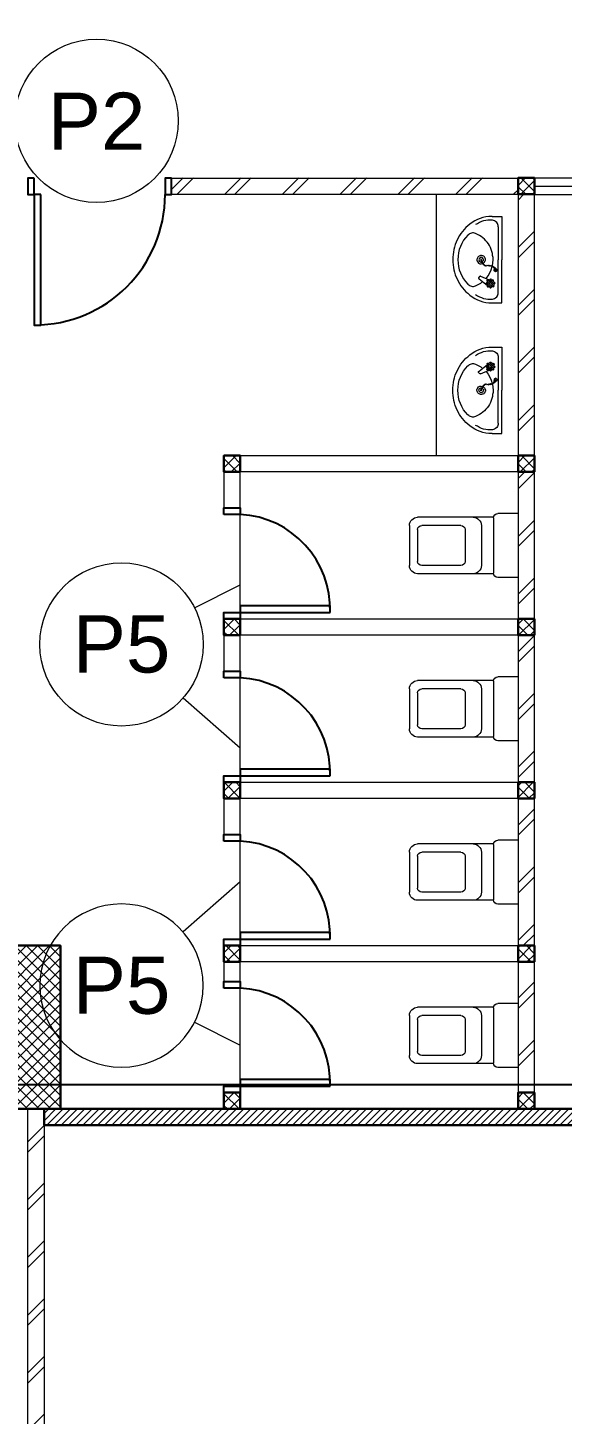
# Model space of a CAD drawing. Header units: millimetres. Extents: x -108 to 357, y -17 to 192.
# Drawn here: x 164.62 to 167.89, y 41.38 to 49.87 of the extents above; entities that cross this region are included whole.
import ezdxf
from ezdxf.enums import TextEntityAlignment as Align

# ---------------------------------------------------------------- set-up
doc = ezdxf.new("R2010")
doc.units = ezdxf.units.MM
for name, color, linetype, lineweight in [('ars', 11, 'Continuous', 0), ('KOL', 1, 'Continuous', 30), ('KOLOM', 4, 'Continuous', 9), ('lan', 7, 'Continuous', 15), ('NOT', 7, 'Continuous', 20), ('SANITAIR', 15, 'Continuous', 9), ('tem', 5, 'Continuous', 20)]:
    doc.layers.add(name, color=color, linetype=linetype, lineweight=lineweight)
doc.layers.add('as', color=1, linetype='Continuous', plot=False)
doc.layers.add('Kusen', color=30, linetype='Continuous')
doc.styles.add('S', font='simplex', dxfattribs={"width": 0.75})
doc.styles.get("Standard").update_dxf_attribs({"font": 'arial.ttf'})
pattern_1 = [(45, (0.09994, 0.1431), (-0.1767767, 0.1767767), []), (45, (0.16244, 0.1431), (-0.1767767, 0.1767767), [])]

# ---------------------------------------------------------------- blocks, each defined once
blk = doc.blocks.new('NAV')
blk.add_circle((0, -0.4), 0.4)
at = {"style": 'S', "width": 0.75, "flags": 4}
blk.add_attdef('AV', text='', height=0.3, dxfattribs=at).set_placement((0, -0.4), align=Align.MIDDLE)
blk = doc.blocks.new('k2')
at = {"layer": 'ars'}
h = blk.add_hatch(dxfattribs=at)
h.set_pattern_fill('_USER', color=256, scale=0.05, angle=45, double=1, pattern_type=0)
h.set_pattern_definition([(45, (0, -5), (-0.03535534, 0.03535534), []), (135, (0, -5), (-0.03535534, -0.03535534), [])])
h.paths.add_polyline_path([(-0.25, -0.5), (0.25, -0.5), (0.25, 0.5), (-0.25, 0.5)])
at = {"layer": 'KOL'}
blk.add_lwpolyline([(-0.25, -0.5), (0.25, -0.5), (0.25, 0.5), (-0.25, 0.5)], close=True, dxfattribs=at)
blk = doc.blocks.new('K 10.10')
at = {"layer": 'ars'}
h = blk.add_hatch(dxfattribs=at)
h.set_pattern_fill('_USER', color=256, scale=0.05, angle=45, double=1, pattern_type=0)
h.set_pattern_definition([(45, (0, 0), (-0.035355339, 0.035355339), []), (135, (0, 0), (-0.035355339, -0.035355339), [])])
h.paths.add_polyline_path([(1560.5383, 1380.4069), (1560.6383, 1380.4069), (1560.6383, 1380.5069), (1560.5383, 1380.5069)])
at = {"layer": 'KOL'}
blk.add_lwpolyline([(1560.5383, 1380.4069), (1560.6383, 1380.4069), (1560.6383, 1380.5069), (1560.5383, 1380.5069)], close=True, dxfattribs=at)
blk = doc.blocks.new('P.60')
at = {"layer": 'Kusen'}
for points in [[(1472.8348, 997.5354), (1472.8748, 997.5354), (1472.8748, 997.4354), (1472.8348, 997.4354)], [(1473.4748, 997.5354), (1473.5148, 997.5354), (1473.5148, 997.4354), (1473.4748, 997.4354)], [(1472.8748, 996.8854), (1472.9148, 996.8854), (1472.9148, 997.4354), (1472.8748, 997.4354)]]:
    blk.add_lwpolyline(points, close=True, dxfattribs=at)
blk.add_arc((1472.8948, 997.4658), 0.5808, 268.02661, 356.99428, dxfattribs=at)
blk = doc.blocks.new('WASHTAFEL')
for points in [[(0.1029, 0.2167), (0.1186, 0.2276), (0.1344, 0.2373), (0.1501, 0.2458), (0.1671, 0.2518), (0.184, 0.2579), (0.2022, 0.2615), (0.2203, 0.2639), (0.2397, 0.2651)], [(0.2397, 0.2651), (0.299, 0.2651)], [(0.299, 0.2651), (0.299, 0)], [(0, 0), (0, 0.0157), (0.0012, 0.0315), (0.0036, 0.0472), (0.0061, 0.063), (0.0097, 0.0775), (0.0145, 0.092), (0.0254, 0.1199), (0.0412, 0.1465), (0.0496, 0.1598), (0.0593, 0.1719), (0.069, 0.184), (0.0799, 0.1961), (0.0908, 0.2058), (0.1029, 0.2167)], [(0.138, 0.2131), (0.1501, 0.2215), (0.1622, 0.2276), (0.1743, 0.2324), (0.1877, 0.2373), (0.201, 0.2397), (0.2143, 0.2421), (0.2276, 0.2421), (0.2421, 0.2409)], [(0.2252, 0.1671), (0.2264, 0.1695), (0.2276, 0.1719), (0.2312, 0.1719), (0.2337, 0.1707), (0.2361, 0.1683), (0.2361, 0.1671), (0.2361, 0.1659)], [(0.2421, 0.2409), (0.2494, 0.2397), (0.2554, 0.2373), (0.2615, 0.2337), (0.2688, 0.2276), (0.2724, 0.2215), (0.2748, 0.2155), (0.2772, 0.2082), (0.2772, 0.1998)], [(0.2772, 0.1998), (0.2772, 0)], [(0.0303, 0), (0.0315, 0.0206), (0.0339, 0.0412), (0.0387, 0.0617), (0.046, 0.0811), (0.0545, 0.0993), (0.0654, 0.1174), (0.0775, 0.1344), (0.0908, 0.1501)], [(0.0908, 0.1501), (0.0969, 0.155), (0.1017, 0.1586), (0.1077, 0.161), (0.1138, 0.1622), (0.1199, 0.1634), (0.1271, 0.1634), (0.1332, 0.1622), (0.1392, 0.1598)], [(0.1392, 0.1598), (0.1501, 0.155), (0.1622, 0.1489), (0.1719, 0.1429), (0.1816, 0.1344)], [(0.1622, 0.1029), (0.1574, 0.1102), (0.1562, 0.115), (0.1598, 0.1174)], [(0.1598, 0.1174), (0.2119, 0.1574)], [(0.1683, 0.1005), (0.1659, 0.1005), (0.1622, 0.1029)], [(0.1683, 0.1005), (0.2228, 0.1235)], [(0.2082, 0.1404), (0.2058, 0.1416), (0.2034, 0.1429), (0.2022, 0.1465), (0.2034, 0.1501), (0.2058, 0.1513), (0.207, 0.1513), (0.2082, 0.1513), (0.2094, 0.1513)], [(0.2034, 0.115), (0.2155, 0.0981), (0.2264, 0.0811), (0.2349, 0.063), (0.2409, 0.0424)], [(0.2082, 0.1453), (0.2082, 0.1416), (0.2094, 0.1368), (0.2119, 0.1332), (0.2143, 0.1295), (0.2179, 0.1271), (0.2215, 0.1247), (0.2252, 0.1235), (0.23, 0.1235), (0.2349, 0.1235), (0.2385, 0.1247), (0.2421, 0.1271), (0.2458, 0.1295), (0.2482, 0.1332), (0.2506, 0.1368), (0.2518, 0.1416), (0.253, 0.1453), (0.2518, 0.1501), (0.2506, 0.1538), (0.2482, 0.1586), (0.2458, 0.161), (0.2421, 0.1646), (0.2385, 0.1659), (0.2349, 0.1671), (0.23, 0.1683), (0.2252, 0.1671), (0.2215, 0.1659), (0.2179, 0.1646), (0.2143, 0.161), (0.2119, 0.1586), (0.2094, 0.1538), (0.2082, 0.1501), (0.2082, 0.1453)], [(0.2179, 0.1259), (0.2155, 0.1235), (0.2119, 0.1235), (0.2094, 0.1247), (0.2082, 0.1271), (0.2082, 0.1308), (0.2094, 0.1308), (0.2094, 0.132), (0.2107, 0.1332)], [(0.2119, 0.1574), (0.2094, 0.1598), (0.2107, 0.1634), (0.2119, 0.1659), (0.2155, 0.1671), (0.2179, 0.1659), (0.2191, 0.1646), (0.2191, 0.1646)], [(0.2155, 0.1453), (0.2167, 0.1404), (0.2203, 0.1356), (0.2252, 0.132), (0.23, 0.1308), (0.2361, 0.132), (0.2409, 0.1356), (0.2433, 0.1404), (0.2446, 0.1453), (0.2433, 0.1513), (0.2409, 0.1562), (0.2361, 0.1586), (0.23, 0.1598), (0.2252, 0.1586), (0.2203, 0.1562), (0.2167, 0.1513), (0.2155, 0.1453)], [(0.224, 0.1453), (0.2252, 0.1404), (0.23, 0.1392), (0.2349, 0.1404), (0.2373, 0.1453), (0.2349, 0.1501), (0.23, 0.1525), (0.2252, 0.1501), (0.224, 0.1453)], [(0.2361, 0.1235), (0.2349, 0.1199), (0.2324, 0.1186), (0.23, 0.1174), (0.2276, 0.1186), (0.2252, 0.1211), (0.2252, 0.1223), (0.2252, 0.1235)], [(0.2494, 0.132), (0.2494, 0.1295), (0.2494, 0.1271), (0.2482, 0.1247), (0.2446, 0.1235), (0.2421, 0.1247), (0.2409, 0.1247), (0.2409, 0.1247)], [(0.2421, 0.1634), (0.2446, 0.1646), (0.247, 0.1659), (0.2506, 0.1646), (0.2518, 0.161), (0.2518, 0.1586), (0.2506, 0.1574), (0.2506, 0.1562), (0.2494, 0.1562)], [(0.253, 0.1501), (0.2554, 0.1489), (0.2567, 0.1465), (0.2579, 0.1429), (0.2554, 0.1404), (0.253, 0.138), (0.253, 0.138), (0.2518, 0.138)], [(0.1029, -0.2167), (0.0908, -0.207), (0.0799, -0.1961), (0.069, -0.184), (0.0593, -0.1731), (0.0496, -0.1598), (0.0412, -0.1477), (0.0254, -0.1211), (0.0145, -0.092), (0.0097, -0.0775), (0.0061, -0.0617), (0.0036, -0.046), (0.0012, -0.0315), (0, -0.0157), (0, 0)], [(0.1392, -0.161), (0.1332, -0.1622), (0.1271, -0.1634), (0.1199, -0.1634), (0.1138, -0.1622), (0.1077, -0.161), (0.1017, -0.1586), (0.0969, -0.155), (0.0908, -0.1501), (0.0775, -0.1344), (0.0654, -0.1186), (0.0545, -0.0993), (0.046, -0.0811), (0.0387, -0.0617), (0.0339, -0.0412), (0.0315, -0.0218), (0.0303, 0)], [(0.2458, 0), (0.2458, -0.0133), (0.2433, -0.0254), (0.2421, -0.0387), (0.2385, -0.0508), (0.2337, -0.063), (0.23, -0.0751), (0.224, -0.086), (0.2179, -0.0969), (0.2094, -0.1065), (0.2022, -0.1162), (0.1937, -0.1259), (0.184, -0.1332), (0.1731, -0.1416), (0.1622, -0.1489), (0.1513, -0.155), (0.1392, -0.161)], [(0.1852, 0.0218), (0.1901, 0.0194), (0.1937, 0.0157), (0.1961, 0.0121), (0.1973, 0.0061), (0.1985, 0.0024), (0.1985, -0.0024), (0.1973, -0.0085), (0.1949, -0.0121), (0.1925, -0.0169), (0.1889, -0.0206), (0.184, -0.023), (0.1792, -0.0242), (0.1743, -0.0254), (0.1695, -0.0254), (0.1646, -0.0242), (0.1598, -0.0218), (0.1562, -0.0194), (0.1525, -0.0157), (0.1501, -0.0109), (0.1477, -0.0061), (0.1465, -0.0012), (0.1465, 0.0036), (0.1477, 0.0085), (0.1501, 0.0121), (0.1562, 0.0206), (0.1646, 0.0254), (0.1731, 0.0254), (0.1816, 0.0242)], [(0.1792, 0.0133), (0.184, 0.0097), (0.1877, 0.0048), (0.1877, -0.0012), (0.1852, -0.0061), (0.1816, -0.0109), (0.178, -0.0133), (0.1719, -0.0145), (0.1659, -0.0121), (0.1622, -0.0097), (0.1598, -0.0036), (0.1586, 0.0012), (0.1598, 0.0073), (0.1622, 0.0109), (0.1671, 0.0133), (0.1719, 0.0157), (0.1768, 0.0145)], [(0.1743, 0.0024), (0.1743, -0.0012), (0.1719, -0.0024), (0.1707, 0), (0.1707, 0.0024)], [(0.1719, 0.0085), (0.1743, 0.0061), (0.1768, 0.0085), (0.1743, 0.0097), (0.1719, 0.0085)], [(0.1719, 0.0036), (0.1731, 0.0012), (0.1755, 0.0036), (0.1731, 0.0061), (0.1719, 0.0036)], [(0.1792, 0.0133), (0.1792, 0.0121), (0.178, 0.0097), (0.1768, 0.0097), (0.1743, 0.0097), (0.1743, 0.0121), (0.1743, 0.0133), (0.1768, 0.0145), (0.178, 0.0145)], [(0.178, 0.0169), (0.1804, 0.0145), (0.1828, 0.0169), (0.1804, 0.0194), (0.178, 0.0169)], [(0.1804, 0.0206), (0.1828, 0.0194), (0.184, 0.0206), (0.1828, 0.023), (0.1804, 0.0206)], [(0.1828, 0.0254), (0.1852, 0.023), (0.1877, 0.0254), (0.1852, 0.0278), (0.1828, 0.0254)], [(0.1852, 0.0303), (0.1877, 0.0278), (0.1901, 0.0303), (0.1877, 0.0315), (0.1852, 0.0303)], [(0.1889, 0.0327), (0.1913, 0.0303), (0.1937, 0.0327), (0.1913, 0.0339), (0.1889, 0.0327)], [(0.1937, 0.0363), (0.1949, 0.0339), (0.1973, 0.0363), (0.1949, 0.0375), (0.1937, 0.0363)], [(0.1973, 0.0375), (0.1998, 0.0351), (0.2022, 0.0375), (0.1998, 0.04), (0.1973, 0.0375)], [(0.2022, 0.0375), (0.2046, 0.0351), (0.2058, 0.0375), (0.2046, 0.04), (0.2022, 0.0375)], [(0.207, 0.0363), (0.2094, 0.0339), (0.2119, 0.0363), (0.2094, 0.0387), (0.207, 0.0363)], [(0.2119, 0.0363), (0.2143, 0.0339), (0.2167, 0.0363), (0.2143, 0.0387), (0.2119, 0.0363)], [(0.2167, 0.0363), (0.2191, 0.0339), (0.2215, 0.0363), (0.2191, 0.0387), (0.2167, 0.0363)], [(0.2215, 0.0375), (0.224, 0.0351), (0.2264, 0.0375), (0.224, 0.04), (0.2215, 0.0375)], [(0.2264, 0.0375), (0.2288, 0.0351), (0.2312, 0.0375), (0.2288, 0.04), (0.2264, 0.0375)], [(0.2312, 0.0387), (0.2337, 0.0363), (0.2361, 0.0387), (0.2337, 0.0412), (0.2312, 0.0387)], [(0.2373, 0.0387), (0.2385, 0.0375), (0.2409, 0.0387), (0.2385, 0.0412), (0.2373, 0.0387)], [(0.2409, 0.0412), (0.2433, 0.0387), (0.2458, 0.0412), (0.2433, 0.0436), (0.2409, 0.0412)], [(0.2421, 0.0387), (0.2446, 0.0194), (0.2458, 0)], [(0.2458, 0.0436), (0.2482, 0.0412), (0.2494, 0.0436), (0.2482, 0.046), (0.2458, 0.0436)], [(0.2494, 0.0472), (0.2506, 0.0448), (0.253, 0.0472), (0.2506, 0.0496), (0.2494, 0.0472)], [(0.253, 0.0642), (0.253, 0.0605), (0.2554, 0.0581), (0.2579, 0.0557), (0.2615, 0.0557), (0.2651, 0.0557), (0.2676, 0.0581), (0.27, 0.0605), (0.2712, 0.0642), (0.27, 0.0678), (0.2676, 0.0714), (0.2651, 0.0726), (0.2615, 0.0738), (0.2579, 0.0726), (0.2554, 0.0714), (0.253, 0.0678), (0.253, 0.0642)], [(0.2639, 0.0557), (0.2615, 0.0521), (0.2591, 0.0508), (0.2554, 0.0521), (0.253, 0.0533), (0.253, 0.0569), (0.253, 0.0581), (0.253, 0.0593)], [(0.253, 0.0508), (0.2542, 0.0484), (0.2567, 0.0508), (0.2542, 0.0533), (0.253, 0.0508)], [(0.2554, 0.0642), (0.2579, 0.0605), (0.2615, 0.0593), (0.2651, 0.0605), (0.2676, 0.0642), (0.2651, 0.069), (0.2615, 0.0702), (0.2579, 0.069), (0.2554, 0.0642)], [(0.2772, -0.201), (0.2772, 0)], [(0.299, -0.2639), (0.299, 0)], [(0.2397, -0.2639), (0.2203, -0.2639), (0.2022, -0.2615), (0.184, -0.2579), (0.1671, -0.2518), (0.1501, -0.2458), (0.1344, -0.2373), (0.1186, -0.2276), (0.1029, -0.2167)], [(0.2421, -0.2421), (0.2276, -0.2421), (0.2143, -0.2421), (0.201, -0.2397), (0.1877, -0.2373), (0.1743, -0.2337), (0.1622, -0.2276), (0.1501, -0.2203), (0.138, -0.2143)], [(0.2772, -0.201), (0.2772, -0.2082), (0.2748, -0.2155), (0.2724, -0.2215), (0.2688, -0.2276), (0.2615, -0.2337), (0.2554, -0.2373), (0.2494, -0.2397), (0.2421, -0.2421)], [(0.2397, -0.2639), (0.299, -0.2639)]]:
    blk.add_lwpolyline(points)
blk = doc.blocks.new('SWC1')
for p, q in [((-0.1725, 0.1499), (-0.1725, 0.615)), ((-0.1225, 0.665), (0.1225, 0.665)), ((-0.0975, 0.615), (0.0975, 0.615)), ((0.1725, 0.1499), (0.1725, 0.615)), ((-0.1225, 0.35), (-0.1225, 0.59)), ((0.1225, 0.35), (0.1225, 0.59)), ((-0.0975, 0.325), (0.0975, 0.325)), ((-0.1225, 0.225), (0.1225, 0.225)), ((-0.195, 0), (-0.195, 0.125)), ((-0.17, 0.15), (0.17, 0.15)), ((0.195, 0), (0.195, 0.125)), ((-0.195, 0), (0.195, 0))]:
    blk.add_line(p, q)
for centre, radius, start, end in [((-0.1225, 0.615), 0.05, 90, 180), ((-0.0975, 0.59), 0.025, 90, 180), ((0.0975, 0.59), 0.025, 0, 90), ((0.1225, 0.615), 0.05, 0, 90), ((-0.0975, 0.35), 0.025, 180, 270), ((0.0975, 0.35), 0.025, 270, 0), ((-0.1225, 0.275), 0.05, 180, 270), ((0.1225, 0.275), 0.05, 270, 0), ((-0.17, 0.125), 0.025, 90, 180), ((0.17, 0.125), 0.025, 0, 90)]:
    blk.add_arc(centre, radius, start, end)
blk = doc.blocks.new('P.80')
at = {"layer": 'Kusen'}
for points in [[(-69.8094, -74.8368), (-69.7694, -74.8368), (-69.7694, -74.0368), (-69.8094, -74.0368)], [(-70.6094, -74.9368), (-70.5694, -74.9368), (-70.5694, -74.8368), (-70.6094, -74.8368)], [(-69.7694, -74.9368), (-69.7294, -74.9368), (-69.7294, -74.8368), (-69.7694, -74.8368)]]:
    blk.add_lwpolyline(points, close=True, dxfattribs=at)
blk.add_arc((-69.7694, -74.8368), 0.8, 90, 180, dxfattribs=at)
blk = doc.blocks.new('A-2')
at = {"layer": 'ars'}
h = blk.add_hatch(dxfattribs=at)
h.set_pattern_fill('ANSI31', color=256, scale=0.25, angle=180, style=0)
h.set_pattern_definition([(45, (37.91715, 49.56774), (-0.022097087, 0.022097087), [])])
h.paths.add_polyline_path([(6.7172, 43.7677), (37.8172, 43.7677), (37.9172, 43.7677), (37.9172, 50.4877), (37.8172, 50.4877), (37.8172, 43.8677), (6.7172, 43.8677)])
h = blk.add_hatch(dxfattribs=at)
h.set_pattern_fill('TEMBOK', color=256, scale=0.25)
h.set_pattern_definition(pattern_1)
h.paths.add_polyline_path([(9.6172, 49.5678), (7.4972, 49.5678), (7.4972, 49.4678), (9.6172, 49.4678)])
h = blk.add_hatch(dxfattribs=at)
h.set_pattern_fill('TEMBOK', color=256, scale=0.25)
h.set_pattern_definition(pattern_1)
h.paths.add_polyline_path([(9.7172, 49.4678), (9.7172, 47.8677), (9.6172, 47.8677), (9.6172, 49.4678)])
h = blk.add_hatch(dxfattribs=at)
h.set_pattern_fill('TEMBOK', color=256, scale=0.25)
h.set_pattern_definition(pattern_1)
h.paths.add_polyline_path([(9.7172, 47.7677), (9.7172, 46.8677), (9.6172, 46.8677), (9.6172, 47.7677)])
h = blk.add_hatch(dxfattribs=at)
h.set_pattern_fill('TEMBOK', color=256, scale=0.25)
h.set_pattern_definition(pattern_1)
h.paths.add_polyline_path([(9.7172, 46.7677), (9.7172, 45.8677), (9.6172, 45.8677), (9.6172, 46.7677)])
h = blk.add_hatch(dxfattribs=at)
h.set_pattern_fill('TEMBOK', color=256, scale=0.25)
h.set_pattern_definition(pattern_1)
h.paths.add_polyline_path([(9.7172, 45.7677), (9.7172, 44.8677), (9.6172, 44.8677), (9.6172, 45.7677)])
h = blk.add_hatch(dxfattribs=at)
h.set_pattern_fill('TEMBOK', color=256, scale=0.25)
h.set_pattern_definition(pattern_1)
h.paths.add_polyline_path([(9.7172, 44.7677), (9.7172, 43.9677), (9.6172, 43.9677), (9.6172, 44.7677)])
h = blk.add_hatch(dxfattribs=at)
h.set_pattern_fill('TEMBOK', color=256, scale=0.25)
h.set_pattern_definition(pattern_1)
h.paths.add_polyline_path([(6.6172, 43.8677), (6.7172, 43.8677), (6.7172, 41.7777), (6.6172, 41.7777)])
at = {"layer": 'as'}
blk.add_line((-36.8328, 44.0177), (37.5672, 44.0177), dxfattribs=at)
at = {"layer": 'KOL'}
blk.add_lwpolyline([(6.7172, 43.7677), (37.8172, 43.7677), (37.9172, 43.7677), (37.9172, 50.4877), (37.8172, 50.4877), (37.8172, 43.8677), (6.7172, 43.8677), (6.7172, 43.7677)], dxfattribs=at)
at = {"layer": 'lan'}
for p, q in [((9.7172, 49.5177), (11.8672, 49.5177)), ((9.1172, 47.8677), (9.1172, 49.4677)), ((7.9172, 46.9477), (7.9172, 47.5077)), ((7.9172, 45.9477), (7.9172, 46.5077)), ((7.9172, 44.9477), (7.9172, 45.5077)), ((7.9172, 44.0077), (7.9172, 44.6077))]:
    blk.add_line(p, q, dxfattribs=at)
for points in [[(11.8672, 49.4677), (11.8672, 49.5677), (9.7172, 49.5677), (9.7172, 49.4677)], [(9.6172, 47.7677), (7.9172, 47.7677), (7.9172, 47.8677), (9.6172, 47.8677)], [(7.8172, 47.5477), (7.9172, 47.5477), (7.9172, 47.7677), (7.8172, 47.7677)], [(9.6172, 46.7677), (7.9172, 46.7677), (7.9172, 46.8677), (9.6172, 46.8677)], [(7.8172, 46.5477), (7.9172, 46.5477), (7.9172, 46.7677), (7.8172, 46.7677)], [(9.6172, 45.7677), (7.9172, 45.7677), (7.9172, 45.8677), (9.6172, 45.8677)], [(7.8172, 45.5477), (7.9172, 45.5477), (7.9172, 45.7677), (7.8172, 45.7677)], [(9.6172, 44.7677), (7.9172, 44.7677), (7.9172, 44.8677), (9.6172, 44.8677)], [(7.8172, 44.6477), (7.9172, 44.6477), (7.9172, 44.7677), (7.8172, 44.7677)]]:
    blk.add_lwpolyline(points, close=True, dxfattribs=at)
at = {"layer": 'tem', "ltscale": 2}
for points in [[(7.4972, 49.4677), (7.4972, 49.5677), (9.6172, 49.5677), (9.6172, 49.4677)], [(9.6172, 47.8677), (9.7172, 47.8677), (9.7172, 49.4678), (9.6172, 49.4677)], [(9.6172, 46.8677), (9.7172, 46.8677), (9.7172, 47.7677), (9.6172, 47.7677)], [(9.6172, 45.8677), (9.7172, 45.8677), (9.7172, 46.7677), (9.6172, 46.7677)], [(9.6172, 44.8677), (9.7172, 44.8677), (9.7172, 45.7677), (9.6172, 45.7677)], [(9.6172, 43.9677), (9.7172, 43.9677), (9.7172, 44.7677), (9.6172, 44.7677)]]:
    blk.add_lwpolyline(points, close=True, dxfattribs=at)
at = {"layer": 'tem'}
blk.add_lwpolyline([(6.7172, 43.8677), (6.7172, 41.7677), (6.6172, 41.7677), (6.6172, 43.8677)], close=True, dxfattribs=at)
at = {"layer": 'KOL', "xscale": -1, "rotation": 180}
blk.add_blockref('k2', (6.5672, 44.3677), dxfattribs=at)
at = {"layer": 'KOLOM', "extrusion": (0, 0, -1), "zscale": -1}
for p in [(-1570.2555, -1330.9391), (-1570.2555, -1330.9391), (-1568.4555, -1332.6392), (-1570.2555, -1332.6392), (-1568.4555, -1333.6392), (-1570.2555, -1333.6392), (-1568.4555, -1334.6392), (-1570.2555, -1334.6392), (-1568.4555, -1335.6392), (-1570.2555, -1335.6392), (-1568.4555, -1336.5392), (-1570.2555, -1336.5392)]:
    blk.add_blockref('K 10.10', p, dxfattribs=at)
at = {"layer": 'Kusen'}
for name, p, rotation in [('P.80', (-63.1122, -25.3691), 180), ('P.60', (1005.3525, -1425.9671), 90), ('P.60', (1005.3525, -1426.967), 90), ('P.60', (1005.3525, -1427.967), 90), ('P.60', (1005.3525, -1428.867), 90)]:
    blk.add_blockref(name, p, dxfattribs=dict(at, rotation=rotation))
at = {"layer": 'lan', "xscale": -1, "rotation": 90}
for p in [(9.6172, 47.3177), (9.6172, 46.3177), (9.6172, 45.3177), (9.6172, 44.3177)]:
    blk.add_blockref('SWC1', p, dxfattribs=at)
at = {"layer": 'SANITAIR', "xscale": -1, "rotation": 180}
blk.add_blockref('WASHTAFEL', (9.2181, 49.0677), dxfattribs=at)
at = {"layer": 'SANITAIR'}
blk.add_blockref('WASHTAFEL', (9.2181, 48.2677), dxfattribs=at)

msp = doc.modelspace()

# ---------------------------------------------------------------- linework, layer by layer
at = {"layer": 'lan'}
for p, q in [((165.64406, 46.31507), (165.92387, 46.45574)), ((165.92387, 45.45575), (165.57387, 45.76152)), ((165.92387, 44.63575), (165.57387, 44.32998)), ((165.64406, 43.77643), (165.92387, 43.63575))]:
    msp.add_line(p, q, dxfattribs=at)

# ---------------------------------------------------------------- block references
msp.add_blockref('A-2', (158.00671, -0.62199))
at = {"layer": 'NOT'}
ref = msp.add_blockref('NAV', (165.04488, 48.79585), dxfattribs=dict(at, xscale=1.25, yscale=1.25, zscale=1.25, rotation=180))
ref.add_attrib('AV', 'P2', dxfattribs={"layer": '0', "height": 0.35, "flags": 4}).set_placement((165.04488, 49.29585), align=Align.MIDDLE)
ref = msp.add_blockref('NAV', (165.19733, 45.59048), dxfattribs=dict(at, xscale=1.25, yscale=1.25, zscale=1.25, rotation=180))
ref.add_attrib('AV', 'P5', dxfattribs={"layer": '0', "height": 0.35, "flags": 4}).set_placement((165.19733, 46.09048), align=Align.MIDDLE)
ref = msp.add_blockref('NAV', (165.19733, 44.50101), dxfattribs=dict(at, xscale=-1.25, yscale=1.25, zscale=1.25))
ref.add_attrib('AV', 'P5', dxfattribs={"layer": '0', "height": 0.35, "flags": 4}).set_placement((165.19733, 44.00101), align=Align.MIDDLE)

doc.saveas('drawing.dxf')
